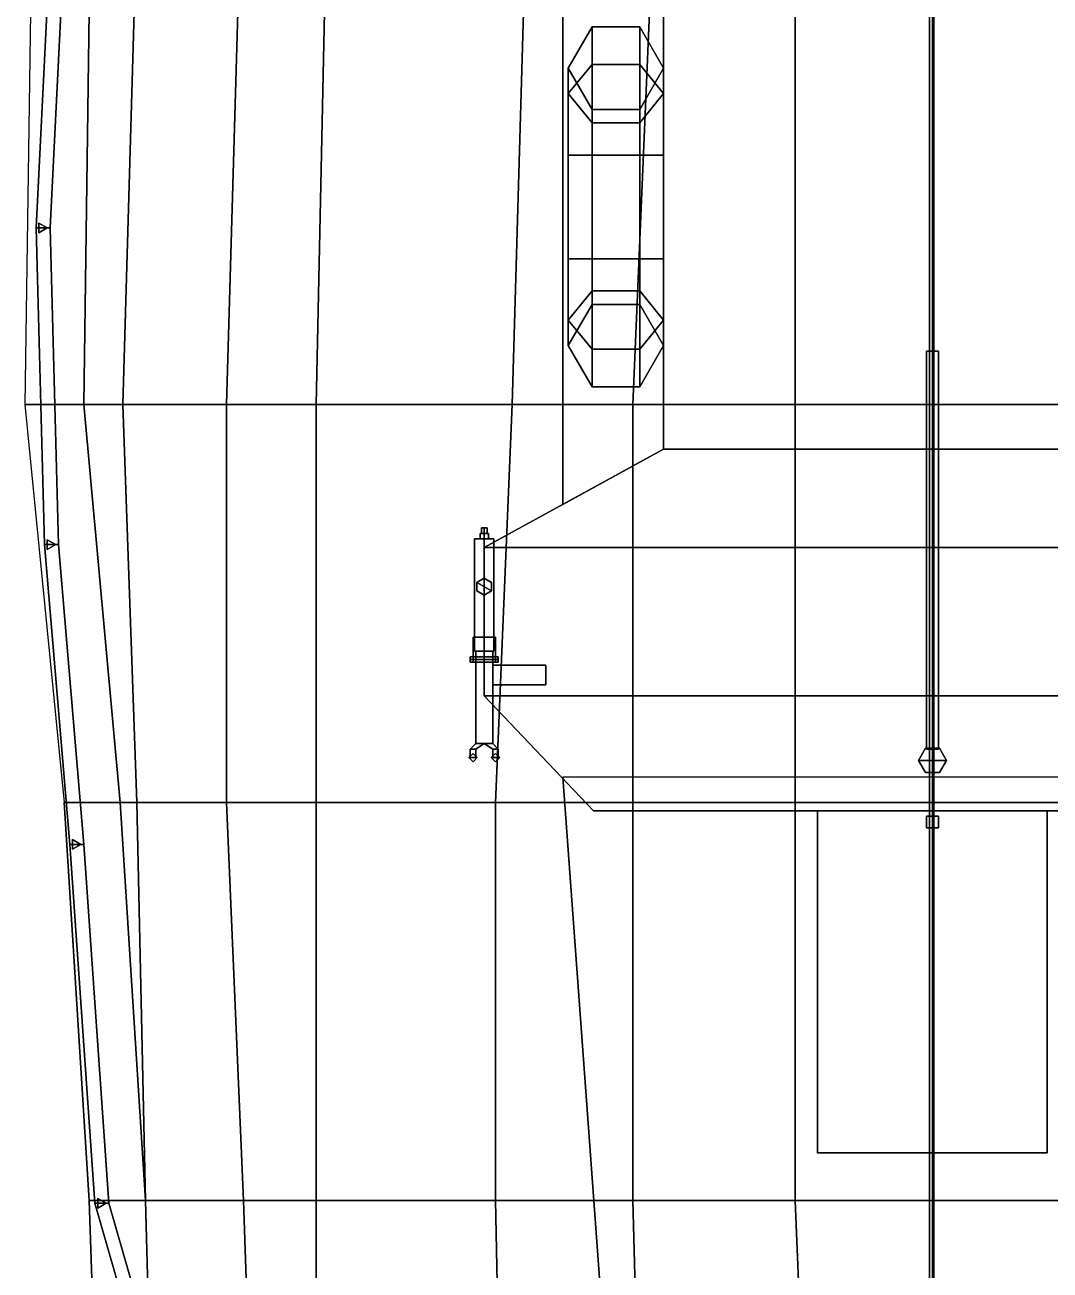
# Model space of a CAD drawing. Header units: millimetres. Extents: x -3.2 to 17.4, y -17.6 to 52.8.
# Drawn here: x -3.24 to 0.42, y -2.979 to 1.464 of the extents above; entities that cross this region are included whole.
import ezdxf

# ---------------------------------------------------------------- set-up
doc = ezdxf.new("R2010")
doc.units = ezdxf.units.MM
for name, color, linetype in [('barrel', 1, 'Continuous'), ('hull2', 7, 'Continuous'), ('mount', 5, 'Continuous')]:
    doc.layers.add(name, color=color, linetype=linetype)

msp = doc.modelspace()

# ---------------------------------------------------------------- linework, layer by layer
for points in [[(-0.01, -1.16, 8.38), (0.005, -1.16, 8.39), (0.005, 17.52, 5.0087), (-0.01, 17.52, 5)], [(0.005, -1.16, 8.37), (-0.01, -1.16, 8.38), (-0.01, 17.52, 5), (0.005, 17.52, 4.9913)], [(0.005, -1.16, 8.39), (0.005, -1.16, 8.37), (0.005, 17.52, 4.9913), (0.005, 17.52, 5.0087)], [(0, -10.87, -0.6973), (0, 8.53, -1.19), (0, 8.53, -1.24), (0, -10.87, -1.47)], [(0, -10.87, -1.47), (0, 8.53, -1.24), (0, 8.53, -1.19), (0, -10.87, -0.6973)], [(-1.32, 2.28, 5.03), (-1.32, 2.28, 4.87), (-1.32, -0.2469, 4.87), (-1.32, -0.2469, 5.03)], [(-0.96, -0.05, 5.03), (-0.96, 2, 5.03), (-1.32, 2.28, 5.03), (-1.32, -0.2469, 5.03)], [(-1.32, -0.2469, 4.87), (-1.32, 2.28, 4.87), (-0.96, 2, 4.87), (-0.96, -0.05, 4.87)], [(-0.96, 2, 5.03), (-0.96, 2, 2.49), (-0.96, -0.05, 2.42), (-0.96, -0.05, 5.03)], [(0.96, -0.05, 3.57), (0.96, 2, 3.57), (-0.96, 2, 3.57), (-0.96, -0.05, 3.57)], [(-0.96, 2, 5.03), (-0.96, -0.05, 5.03), (-0.96, -0.05, 3.57), (-0.96, 2, 3.57)], [(-3.24, 0.11, 2.45), (3.24, 0.11, 2.45), (3.22, 1.51, 2.48), (-3.22, 1.51, 2.48)], [(0, 1.51, -1.19), (0.49, 1.51, -1.11), (0.49, 0.11, -1.14), (0, 0.11, -1.19)], [(-1.3, 1.31, 3.09), (-1.215, 1.4572, 3.09), (-1.215, 1.3233, 2.7667), (-1.3, 1.2192, 2.8708)], [(-1.3, 1.2192, 4.3792), (-1.215, 1.3233, 4.4833), (-1.215, 1.4572, 4.16), (-1.3, 1.31, 4.16)], [(-1.215, 1.4572, 3.09), (-1.3, 1.31, 3.09), (-1.3, 1.31, 4.16), (-1.215, 1.4572, 4.16)], [(-1.215, 1.4572, 3.09), (-1.045, 1.4572, 3.09), (-1.045, 1.3233, 2.7667), (-1.215, 1.3233, 2.7667)], [(-1.215, 1.3233, 4.4833), (-1.045, 1.3233, 4.4833), (-1.045, 1.4572, 4.16), (-1.215, 1.4572, 4.16)], [(-1.045, 1.4572, 3.09), (-1.215, 1.4572, 3.09), (-1.215, 1.4572, 4.16), (-1.045, 1.4572, 4.16)], [(-1.045, 1.4572, 3.09), (-0.96, 1.31, 3.09), (-0.96, 1.2192, 2.8708), (-1.045, 1.3233, 2.7667)], [(-1.045, 1.3233, 4.4833), (-0.96, 1.2192, 4.3792), (-0.96, 1.31, 4.16), (-1.045, 1.4572, 4.16)], [(-0.96, 1.31, 3.09), (-1.045, 1.4572, 3.09), (-1.045, 1.4572, 4.16), (-0.96, 1.31, 4.16)], [(-1.3, 1.2192, 2.8708), (-1.215, 1.3233, 2.7667), (-1.215, 1, 2.6328), (-1.3, 1, 2.78)], [(-1.3, 1, 4.47), (-1.215, 1, 4.6172), (-1.215, 1.3233, 4.4833), (-1.3, 1.2192, 4.3792)], [(-1.215, 1.1628, 3.09), (-1.3, 1.31, 3.09), (-1.3, 1.2192, 2.8708), (-1.215, 1.1151, 2.9749)], [(-1.215, 1.1151, 4.2751), (-1.3, 1.2192, 4.3792), (-1.3, 1.31, 4.16), (-1.215, 1.1628, 4.16)], [(-1.3, 1.31, 3.09), (-1.215, 1.1628, 3.09), (-1.215, 1.1628, 4.16), (-1.3, 1.31, 4.16)], [(-1.215, 1.3233, 2.7667), (-1.045, 1.3233, 2.7667), (-1.045, 1, 2.6328), (-1.215, 1, 2.6328)], [(-1.215, 1, 4.6172), (-1.045, 1, 4.6172), (-1.045, 1.3233, 4.4833), (-1.215, 1.3233, 4.4833)], [(-1.045, 1.3233, 2.7667), (-0.96, 1.2192, 2.8708), (-0.96, 1, 2.78), (-1.045, 1, 2.6328)], [(-1.045, 1, 4.6172), (-0.96, 1, 4.47), (-0.96, 1.2192, 4.3792), (-1.045, 1.3233, 4.4833)], [(-0.96, 1.31, 3.09), (-1.045, 1.1628, 3.09), (-1.045, 1.1151, 2.9749), (-0.96, 1.2192, 2.8708)], [(-0.96, 1.2192, 4.3792), (-1.045, 1.1151, 4.2751), (-1.045, 1.1628, 4.16), (-0.96, 1.31, 4.16)], [(-1.045, 1.1628, 3.09), (-0.96, 1.31, 3.09), (-0.96, 1.31, 4.16), (-1.045, 1.1628, 4.16)], [(-1.215, 1.1151, 2.9749), (-1.3, 1.2192, 2.8708), (-1.3, 1, 2.78), (-1.215, 1, 2.9272)], [(-1.215, 1, 4.3228), (-1.3, 1, 4.47), (-1.3, 1.2192, 4.3792), (-1.215, 1.1151, 4.2751)], [(-0.96, 1.2192, 2.8708), (-1.045, 1.1151, 2.9749), (-1.045, 1, 2.9272), (-0.96, 1, 2.78)], [(-0.96, 1, 4.47), (-1.045, 1, 4.3228), (-1.045, 1.1151, 4.2751), (-0.96, 1.2192, 4.3792)], [(-1.045, 1.1628, 3.09), (-1.215, 1.1628, 3.09), (-1.215, 1.1151, 2.9749), (-1.045, 1.1151, 2.9749)], [(-1.045, 1.1151, 4.2751), (-1.215, 1.1151, 4.2751), (-1.215, 1.1628, 4.16), (-1.045, 1.1628, 4.16)], [(-1.215, 1.1628, 3.09), (-1.045, 1.1628, 3.09), (-1.045, 1.1628, 4.16), (-1.215, 1.1628, 4.16)], [(-1.045, 1.1151, 2.9749), (-1.215, 1.1151, 2.9749), (-1.215, 1, 2.9272), (-1.045, 1, 2.9272)], [(-1.045, 1, 4.3228), (-1.215, 1, 4.3228), (-1.215, 1.1151, 4.2751), (-1.045, 1.1151, 4.2751)], [(-1.3, 0.63, 4.47), (-1.215, 0.63, 4.6172), (-1.215, 1, 4.6172), (-1.3, 1, 4.47)], [(-1.215, 0.63, 4.3228), (-1.3, 0.63, 4.47), (-1.3, 1, 4.47), (-1.215, 1, 4.3228)], [(-1.3, 0.63, 2.78), (-1.215, 0.63, 2.9272), (-1.215, 1, 2.9272), (-1.3, 1, 2.78)], [(-1.215, 0.63, 2.6328), (-1.3, 0.63, 2.78), (-1.3, 1, 2.78), (-1.215, 1, 2.6328)], [(-1.215, 0.63, 4.6172), (-1.045, 0.63, 4.6172), (-1.045, 1, 4.6172), (-1.215, 1, 4.6172)], [(-1.045, 0.63, 4.3228), (-1.215, 0.63, 4.3228), (-1.215, 1, 4.3228), (-1.045, 1, 4.3228)], [(-1.215, 0.63, 2.9272), (-1.045, 0.63, 2.9272), (-1.045, 1, 2.9272), (-1.215, 1, 2.9272)], [(-1.045, 0.63, 2.6328), (-1.215, 0.63, 2.6328), (-1.215, 1, 2.6328), (-1.045, 1, 2.6328)], [(-1.045, 0.63, 4.6172), (-0.96, 0.63, 4.47), (-0.96, 1, 4.47), (-1.045, 1, 4.6172)], [(-0.96, 0.63, 4.47), (-1.045, 0.63, 4.3228), (-1.045, 1, 4.3228), (-0.96, 1, 4.47)], [(-1.045, 0.63, 2.9272), (-0.96, 0.63, 2.78), (-0.96, 1, 2.78), (-1.045, 1, 2.9272)], [(-0.96, 0.63, 2.78), (-1.045, 0.63, 2.6328), (-1.045, 1, 2.6328), (-0.96, 1, 2.78)], [(-1.215, 0.63, 2.9272), (-1.3, 0.63, 2.78), (-1.3, 0.4108, 2.8708), (-1.215, 0.5149, 2.9749)], [(-1.3, 0.63, 2.78), (-1.215, 0.63, 2.6328), (-1.215, 0.3067, 2.7667), (-1.3, 0.4108, 2.8708)], [(-1.215, 0.5149, 4.2751), (-1.3, 0.4108, 4.3792), (-1.3, 0.63, 4.47), (-1.215, 0.63, 4.3228)], [(-1.3, 0.4108, 4.3792), (-1.215, 0.3067, 4.4833), (-1.215, 0.63, 4.6172), (-1.3, 0.63, 4.47)], [(-1.045, 0.63, 2.9272), (-1.215, 0.63, 2.9272), (-1.215, 0.5149, 2.9749), (-1.045, 0.5149, 2.9749)], [(-1.215, 0.63, 2.6328), (-1.045, 0.63, 2.6328), (-1.045, 0.3067, 2.7667), (-1.215, 0.3067, 2.7667)], [(-1.045, 0.5149, 4.2751), (-1.215, 0.5149, 4.2751), (-1.215, 0.63, 4.3228), (-1.045, 0.63, 4.3228)], [(-1.215, 0.3067, 4.4833), (-1.045, 0.3067, 4.4833), (-1.045, 0.63, 4.6172), (-1.215, 0.63, 4.6172)], [(-0.96, 0.63, 2.78), (-1.045, 0.63, 2.9272), (-1.045, 0.5149, 2.9749), (-0.96, 0.4108, 2.8708)], [(-1.045, 0.63, 2.6328), (-0.96, 0.63, 2.78), (-0.96, 0.4108, 2.8708), (-1.045, 0.3067, 2.7667)], [(-0.96, 0.4108, 4.3792), (-1.045, 0.5149, 4.2751), (-1.045, 0.63, 4.3228), (-0.96, 0.63, 4.47)], [(-1.045, 0.3067, 4.4833), (-0.96, 0.4108, 4.3792), (-0.96, 0.63, 4.47), (-1.045, 0.63, 4.6172)], [(-1.215, 0.5149, 2.9749), (-1.3, 0.4108, 2.8708), (-1.3, 0.32, 3.09), (-1.215, 0.4672, 3.09)], [(-1.215, 0.4672, 4.16), (-1.3, 0.32, 4.16), (-1.3, 0.4108, 4.3792), (-1.215, 0.5149, 4.2751)], [(-1.045, 0.5149, 2.9749), (-1.215, 0.5149, 2.9749), (-1.215, 0.4672, 3.09), (-1.045, 0.4672, 3.09)], [(-1.045, 0.4672, 4.16), (-1.215, 0.4672, 4.16), (-1.215, 0.5149, 4.2751), (-1.045, 0.5149, 4.2751)], [(-0.96, 0.4108, 2.8708), (-1.045, 0.5149, 2.9749), (-1.045, 0.4672, 3.09), (-0.96, 0.32, 3.09)], [(-0.96, 0.32, 4.16), (-1.045, 0.4672, 4.16), (-1.045, 0.5149, 4.2751), (-0.96, 0.4108, 4.3792)], [(-1.215, 0.4672, 3.09), (-1.3, 0.32, 3.09), (-1.3, 0.32, 4.16), (-1.215, 0.4672, 4.16)], [(-1.045, 0.4672, 3.09), (-1.215, 0.4672, 3.09), (-1.215, 0.4672, 4.16), (-1.045, 0.4672, 4.16)], [(-0.96, 0.32, 3.09), (-1.045, 0.4672, 3.09), (-1.045, 0.4672, 4.16), (-0.96, 0.32, 4.16)], [(-1.3, 0.4108, 2.8708), (-1.215, 0.3067, 2.7667), (-1.215, 0.1728, 3.09), (-1.3, 0.32, 3.09)], [(-1.3, 0.32, 4.16), (-1.215, 0.1728, 4.16), (-1.215, 0.3067, 4.4833), (-1.3, 0.4108, 4.3792)], [(-1.045, 0.3067, 2.7667), (-0.96, 0.4108, 2.8708), (-0.96, 0.32, 3.09), (-1.045, 0.1728, 3.09)], [(-1.045, 0.1728, 4.16), (-0.96, 0.32, 4.16), (-0.96, 0.4108, 4.3792), (-1.045, 0.3067, 4.4833)], [(-1.3, 0.32, 3.09), (-1.215, 0.1728, 3.09), (-1.215, 0.1728, 4.16), (-1.3, 0.32, 4.16)], [(-1.045, 0.1728, 3.09), (-0.96, 0.32, 3.09), (-0.96, 0.32, 4.16), (-1.045, 0.1728, 4.16)], [(-1.215, 0.3067, 2.7667), (-1.045, 0.3067, 2.7667), (-1.045, 0.1728, 3.09), (-1.215, 0.1728, 3.09)], [(-1.215, 0.1728, 4.16), (-1.045, 0.1728, 4.16), (-1.045, 0.3067, 4.4833), (-1.215, 0.3067, 4.4833)], [(-0.0212, 0.3, 7.3588), (0.0212, 0.3, 7.3588), (0.0212, -1.12, 7.3588), (-0.0212, -1.12, 7.3588)], [(0.0212, 0.3, 7.4012), (-0.0212, 0.3, 7.4012), (-0.0212, -1.12, 7.4012), (0.0212, -1.12, 7.4012)], [(-0.0212, 0.3, 7.4012), (-0.0212, 0.3, 7.3588), (-0.0212, -1.12, 7.3588), (-0.0212, -1.12, 7.4012)], [(0.0212, 0.3, 7.3588), (-0.0212, 0.3, 7.3588), (-0.0212, 0.3, 7.4012), (0.0212, 0.3, 7.4012)], [(0.0212, 0.3, 7.3588), (0.0212, 0.3, 7.4012), (0.0212, -1.12, 7.4012), (0.0212, -1.12, 7.3588)], [(-1.215, 0.1728, 3.09), (-1.045, 0.1728, 3.09), (-1.045, 0.1728, 4.16), (-1.215, 0.1728, 4.16)], [(-3.1, -1.31, 2.26), (3.1, -1.31, 2.26), (3.24, 0.11, 2.45), (-3.24, 0.11, 2.45)], [(0.49, -1.31, -1.11), (0, -1.31, -1.19), (0, 0.11, -1.19), (0.49, 0.11, -1.14)], [(-0.96, -0.05, 5.03), (-0.96, -0.05, 2.42), (-1.6, -0.4, 2.38), (-1.6, -0.4, 5.03)], [(1.6, -0.4, 3.57), (0.96, -0.05, 3.57), (-0.96, -0.05, 3.57), (-1.6, -0.4, 3.57)], [(-1.6, -0.4, 5.03), (-1.6, -0.4, 2.38), (-1.6, -0.93, 2.31), (-1.6, -0.93, 5.03)], [(1.6, -0.93, 3.57), (1.6, -0.4, 3.57), (-1.6, -0.4, 3.57), (-1.6, -0.93, 3.57)], [(-1.6, -0.93, 5.03), (-1.6, -0.93, 2.31), (-1.21, -1.34, 2.25), (-1.21, -1.34, 5.03)], [(1.21, -1.34, 3.57), (1.6, -0.93, 3.57), (-1.6, -0.93, 3.57), (-1.21, -1.34, 3.57)], [(-0.025, -1.1167, 5.03), (-0.05, -1.16, 5.03), (-0.05, -1.16, 9.32), (-0.025, -1.1167, 9.32)], [(0.025, -1.1167, 9.32), (-0.025, -1.1167, 9.32), (-0.05, -1.16, 9.32), (0.05, -1.16, 9.32)], [(0.025, -1.1167, 5.03), (-0.025, -1.1167, 5.03), (-0.025, -1.1167, 9.32), (0.025, -1.1167, 9.32)], [(0.05, -1.16, 5.03), (0.025, -1.1167, 5.03), (0.025, -1.1167, 9.32), (0.05, -1.16, 9.32)], [(-0.05, -1.16, 5.03), (-0.025, -1.2033, 5.03), (-0.025, -1.2033, 9.32), (-0.05, -1.16, 9.32)], [(0.05, -1.16, 9.32), (-0.05, -1.16, 9.32), (-0.025, -1.2033, 9.32), (0.025, -1.2033, 9.32)], [(0.005, -3.81, 6), (-0.01, -3.81, 6.01), (-0.01, -1.16, 8.19), (0.005, -1.16, 8.18)], [(-0.01, -3.81, 6.01), (0.005, -3.81, 6.02), (0.005, -1.16, 8.2), (-0.01, -1.16, 8.19)], [(0.005, -3.81, 6.02), (0.005, -3.81, 6), (0.005, -1.16, 8.18), (0.005, -1.16, 8.2)], [(0.025, -1.2033, 5.03), (0.05, -1.16, 5.03), (0.05, -1.16, 9.32), (0.025, -1.2033, 9.32)], [(-1.32, -1.22, 3.06), (-1.32, -1.22, 2.22), (-0.91, -6.81, 2.06), (-0.91, -6.81, 2.99)], [(0.91, -6.81, 2.99), (1.32, -1.22, 3.06), (-1.32, -1.22, 3.06), (-0.91, -6.81, 2.99)], [(-0.025, -1.2033, 5.03), (0.025, -1.2033, 5.03), (0.025, -1.2033, 9.32), (-0.025, -1.2033, 9.32)], [(0, -1.4, 8.17), (0, -1.2, 8.17), (0, -1.2, 8.33), (0, -1.4, 8.33)], [(0, -1.4, 8.33), (0, -1.2, 8.33), (0, -1.2, 8.17), (0, -1.4, 8.17)], [(-3.1, -1.31, 2.26), (-2.9, -1.31, 0.12), (-2.81, -2.73, 0.12), (-3.01, -2.73, 2.2)], [(-3.01, -2.73, 2.2), (3.01, -2.73, 2.2), (3.1, -1.31, 2.26), (-3.1, -1.31, 2.26)], [(-2.9, -1.31, 0.12), (-2.84, -1.31, 0.09), (-2.81, -2.73, 0.12)], [(-2.84, -1.31, 0.09), (-2.52, -1.31, -0.03), (-2.46, -2.73, -0.03), (-2.81, -2.73, 0.12)], [(-2.52, -1.31, -0.03), (-2.2, -1.31, -0.16), (-2.2, -2.73, -0.16), (-2.46, -2.73, -0.03)], [(-2.2, -1.31, -0.16), (-1.56, -1.31, -0.63), (-1.56, -2.73, -0.59), (-2.2, -2.73, -0.16)], [(-1.56, -1.31, -0.63), (-1.07, -1.31, -0.93), (-1.07, -2.73, -0.89), (-1.56, -2.73, -0.59)], [(-1.07, -1.31, -0.93), (-0.49, -1.31, -1.11), (-0.49, -2.73, -1.08), (-1.07, -2.73, -0.89)], [(0, -2.73, -1.19), (-0.49, -2.73, -1.08), (-0.49, -1.31, -1.11), (0, -1.31, -1.19)], [(-1.21, -1.34, 5.03), (-1.21, -1.34, 2.25), (1.21, -1.34, 2.25), (1.21, -1.34, 5.03)], [(1.21, -1.34, 5.03), (1.21, -1.34, 2.25), (-1.21, -1.34, 2.25), (-1.21, -1.34, 5.03)], [(-0.41, -1.34, 4.4), (-0.41, -1.34, 3.05), (-0.41, -2.56, 3.04), (-0.41, -2.56, 4.4)], [(0.41, -2.56, 4.4), (0.41, -1.34, 4.4), (-0.41, -1.34, 4.4), (-0.41, -2.56, 4.4)], [(0.0212, -1.3588, 8.33), (-0.0212, -1.3588, 8.33), (-0.0212, -1.3588, 11.79), (0.0212, -1.3588, 11.79)], [(-0.0212, -1.3588, 8.33), (-0.0212, -1.4012, 8.33), (-0.0212, -1.4012, 11.79), (-0.0212, -1.3588, 11.79)], [(0.0212, -1.3588, 11.79), (-0.0212, -1.3588, 11.79), (-0.0212, -1.4012, 11.79), (0.0212, -1.4012, 11.79)], [(0.0212, -1.4012, 8.33), (-0.0212, -1.4012, 8.33), (-0.0212, -1.3588, 8.33), (0.0212, -1.3588, 8.33)], [(0.0212, -1.4012, 8.33), (0.0212, -1.3588, 8.33), (0.0212, -1.3588, 11.79), (0.0212, -1.4012, 11.79)], [(0.41, -2.56, 3.04), (0.41, -1.34, 3.05), (0.41, -1.34, 4.4), (0.41, -2.56, 4.4)], [(-0.0212, -1.4012, 8.33), (0.0212, -1.4012, 8.33), (0.0212, -1.4012, 11.79), (-0.0212, -1.4012, 11.79)], [(-0.41, -2.56, 4.4), (-0.41, -2.56, 3.04), (0.41, -2.56, 3.04), (0.41, -2.56, 4.4)], [(-3.01, -2.73, 2.2), (-2.81, -2.73, 0.12), (-2.77, -4.2, 0.12), (-2.96, -4.2, 2.16)], [(-2.96, -4.2, 2.16), (2.96, -4.2, 2.16), (3.01, -2.73, 2.2), (-3.01, -2.73, 2.2)], [(-2.81, -2.73, 0.12), (-2.46, -2.73, -0.03), (-2.41, -4.2, -0.03), (-2.77, -4.2, 0.12)], [(-2.46, -2.73, -0.03), (-2.2, -2.73, -0.16), (-2.2, -4.2, -0.16), (-2.41, -4.2, -0.03)], [(-2.2, -2.73, -0.16), (-1.56, -2.73, -0.59), (-1.53, -4.2, -0.59), (-2.2, -4.2, -0.16)], [(-1.56, -2.73, -0.59), (-1.07, -2.73, -0.89), (-1.03, -4.2, -0.86), (-1.53, -4.2, -0.59)], [(-1.07, -2.73, -0.89), (-0.49, -2.73, -1.08), (-0.43, -4.2, -1), (-1.03, -4.2, -0.86)], [(0, -4.2, -1.07), (-0.43, -4.2, -1), (-0.49, -2.73, -1.08), (0, -2.73, -1.19)]]:
    msp.add_3dface(points)
at = {"color": 1}
for points in [[(-1.6, -0.4, 3.57), (-0.96, -0.05, 3.57), (-0.96, -0.05, 5.03), (-1.6, -0.4, 5.03)], [(-1.6, -0.93, 3.57), (-1.6, -0.4, 3.57), (-1.6, -0.4, 5.03), (-1.6, -0.93, 5.03)], [(-1.21, -1.34, 3.57), (-1.6, -0.93, 3.57), (-1.6, -0.93, 5.03), (-1.21, -1.34, 5.03)]]:
    msp.add_3dface(points, dxfattribs=at)
at = {"layer": 'barrel'}
for points in [[(-1.6, -0.35, 5.185), (-1.615, -0.35, 5.17), (-1.615, -0.37, 5.17), (-1.6, -0.37, 5.185)], [(-1.615, -0.35, 5.17), (-1.6, -0.35, 5.155), (-1.6, -0.37, 5.155), (-1.615, -0.37, 5.17)], [(-1.6, -0.35, 5.155), (-1.615, -0.35, 5.17), (-1.6, -0.35, 5.185), (-1.585, -0.35, 5.17)], [(-1.6, -0.33, 5.18), (-1.61, -0.33, 5.17), (-1.61, -0.35, 5.17), (-1.6, -0.35, 5.18)], [(-1.61, -0.33, 5.17), (-1.6, -0.33, 5.16), (-1.6, -0.35, 5.16), (-1.61, -0.35, 5.17)], [(-1.6, -0.33, 5.16), (-1.61, -0.33, 5.17), (-1.6, -0.33, 5.18), (-1.59, -0.33, 5.17)], [(-1.59, -0.33, 5.17), (-1.6, -0.33, 5.18), (-1.6, -0.35, 5.18), (-1.59, -0.35, 5.17)], [(-1.6, -0.33, 5.16), (-1.59, -0.33, 5.17), (-1.59, -0.35, 5.17), (-1.6, -0.35, 5.16)], [(-1.585, -0.35, 5.17), (-1.6, -0.35, 5.185), (-1.6, -0.37, 5.185), (-1.585, -0.37, 5.17)], [(-1.6, -0.35, 5.155), (-1.585, -0.35, 5.17), (-1.585, -0.37, 5.17), (-1.6, -0.37, 5.155)], [(-1.6346, -0.77, 5.17), (-1.6346, -0.77, 5.21), (-1.6346, -0.37, 5.21), (-1.6346, -0.37, 5.17)], [(-1.6346, -0.77, 5.21), (-1.6, -0.77, 5.23), (-1.6, -0.37, 5.23), (-1.6346, -0.37, 5.21)], [(-1.6, -0.77, 5.15), (-1.6346, -0.77, 5.17), (-1.6346, -0.37, 5.17), (-1.6, -0.37, 5.15)], [(-1.6346, -0.37, 5.17), (-1.6346, -0.37, 5.21), (-1.6, -0.37, 5.23), (-1.6, -0.37, 5.15)], [(-1.6, -0.77, 5.23), (-1.5654, -0.77, 5.21), (-1.5654, -0.37, 5.21), (-1.6, -0.37, 5.23)], [(-1.5654, -0.77, 5.17), (-1.6, -0.77, 5.15), (-1.6, -0.37, 5.15), (-1.5654, -0.37, 5.17)], [(-1.6, -0.37, 5.15), (-1.6, -0.37, 5.23), (-1.5654, -0.37, 5.21), (-1.5654, -0.37, 5.17)], [(-1.5654, -0.77, 5.21), (-1.5654, -0.77, 5.17), (-1.5654, -0.37, 5.17), (-1.5654, -0.37, 5.21)], [(-1.6, -0.51, 5.21), (-1.626, -0.525, 5.21), (-1.626, -0.525, 5.24), (-1.6, -0.51, 5.24)], [(-1.574, -0.525, 5.24), (-1.6, -0.51, 5.24), (-1.626, -0.525, 5.24), (-1.574, -0.555, 5.24)], [(-1.626, -0.525, 5.21), (-1.626, -0.555, 5.21), (-1.626, -0.555, 5.24), (-1.626, -0.525, 5.24)], [(-1.574, -0.555, 5.24), (-1.626, -0.525, 5.24), (-1.626, -0.555, 5.24), (-1.6, -0.57, 5.24)], [(-1.574, -0.525, 5.21), (-1.6, -0.51, 5.21), (-1.6, -0.51, 5.24), (-1.574, -0.525, 5.24)], [(-1.574, -0.555, 5.21), (-1.574, -0.525, 5.21), (-1.574, -0.525, 5.24), (-1.574, -0.555, 5.24)], [(-1.626, -0.555, 5.21), (-1.6, -0.57, 5.21), (-1.6, -0.57, 5.24), (-1.626, -0.555, 5.24)], [(-1.6, -0.57, 5.21), (-1.574, -0.555, 5.21), (-1.574, -0.555, 5.24), (-1.6, -0.57, 5.24)], [(-1.65, -0.79, 5.13), (-1.65, -0.8, 5.14), (-1.55, -0.8, 5.14), (-1.55, -0.79, 5.13)], [(-1.65, -0.8, 5.12), (-1.65, -0.79, 5.13), (-1.55, -0.79, 5.13), (-1.55, -0.8, 5.12)], [(-1.65, -0.8, 5.12), (-1.65, -0.81, 5.13), (-1.65, -0.8, 5.14), (-1.65, -0.79, 5.13)], [(-1.6346, -0.77, 5.21), (-1.6346, -0.77, 5.17), (-1.6, -0.77, 5.15), (-1.6, -0.77, 5.23)], [(-1.57, -0.77, 5.21), (-1.63, -0.77, 5.21), (-1.63, -1.1, 5.21), (-1.57, -1.1, 5.21)], [(-1.57, -1.1, 5.09), (-1.63, -1.1, 5.09), (-1.63, -0.77, 5.09), (-1.57, -0.77, 5.09)], [(-1.63, -0.77, 5.09), (-1.63, -0.77, 5.21), (-1.57, -0.77, 5.21), (-1.57, -0.77, 5.09)], [(-1.63, -1.1, 5.09), (-1.63, -1.1, 5.21), (-1.63, -0.77, 5.21), (-1.63, -0.77, 5.09)], [(-1.6, -0.77, 5.23), (-1.6, -0.77, 5.15), (-1.5654, -0.77, 5.17), (-1.5654, -0.77, 5.21)], [(-1.57, -0.77, 5.09), (-1.57, -0.77, 5.21), (-1.57, -1.1, 5.21), (-1.57, -1.1, 5.09)], [(-1.55, -0.79, 5.13), (-1.55, -0.8, 5.14), (-1.55, -0.81, 5.13), (-1.55, -0.8, 5.12)], [(-1.65, -0.8, 5.14), (-1.65, -0.81, 5.13), (-1.55, -0.81, 5.13), (-1.55, -0.8, 5.14)], [(-1.65, -0.81, 5.13), (-1.65, -0.8, 5.12), (-1.55, -0.8, 5.12), (-1.55, -0.81, 5.13)], [(-1.57, -0.82, 5.21), (-1.57, -0.89, 5.21), (-1.38, -0.89, 5.21), (-1.38, -0.82, 5.21)], [(-1.38, -0.82, 5.05), (-1.38, -0.89, 5.05), (-1.57, -0.89, 5.05), (-1.57, -0.82, 5.05)], [(-1.57, -0.82, 5.05), (-1.57, -0.82, 5.21), (-1.38, -0.82, 5.21), (-1.38, -0.82, 5.05)], [(-1.57, -0.89, 5.05), (-1.57, -0.89, 5.21), (-1.57, -0.82, 5.21), (-1.57, -0.82, 5.05)], [(-1.38, -0.82, 5.21), (-1.38, -0.89, 5.21), (-1.38, -0.89, 5.05), (-1.38, -0.82, 5.05)], [(-1.38, -0.89, 5.05), (-1.38, -0.89, 5.21), (-1.57, -0.89, 5.21), (-1.57, -0.89, 5.05)], [(-1.63, -1.12, 5.19), (-1.65, -1.12, 5.19), (-1.63, -1.1, 5.19), (-1.6, -1.1, 5.19)], [(-1.65, -1.12, 5.19), (-1.63, -1.12, 5.19), (-1.6, -1.1, 5.19), (-1.63, -1.1, 5.19)], [(-1.65, -1.12, 5.09), (-1.63, -1.12, 5.09), (-1.6, -1.1, 5.09), (-1.63, -1.1, 5.09)], [(-1.63, -1.12, 5.09), (-1.65, -1.12, 5.09), (-1.63, -1.1, 5.09), (-1.6, -1.1, 5.09)], [(-1.57, -1.1, 5.21), (-1.63, -1.1, 5.21), (-1.63, -1.1, 5.09), (-1.57, -1.1, 5.09)], [(-1.57, -1.12, 5.19), (-1.55, -1.12, 5.19), (-1.57, -1.1, 5.19), (-1.6, -1.1, 5.19)], [(-1.55, -1.12, 5.19), (-1.57, -1.12, 5.19), (-1.6, -1.1, 5.19), (-1.57, -1.1, 5.19)], [(-1.57, -1.12, 5.09), (-1.55, -1.12, 5.09), (-1.57, -1.1, 5.09), (-1.6, -1.1, 5.09)], [(-1.55, -1.12, 5.09), (-1.57, -1.12, 5.09), (-1.6, -1.1, 5.09), (-1.57, -1.1, 5.09)], [(-1.64, -1.135, 5.19), (-1.655, -1.15, 5.19), (-1.64, -1.165, 5.19), (-1.625, -1.15, 5.19)], [(-1.625, -1.15, 5.09), (-1.64, -1.165, 5.09), (-1.655, -1.15, 5.09), (-1.64, -1.135, 5.09)], [(-1.64, -1.135, 5.09), (-1.655, -1.15, 5.09), (-1.655, -1.15, 5.19), (-1.64, -1.135, 5.19)], [(-1.655, -1.15, 5.09), (-1.64, -1.165, 5.09), (-1.64, -1.165, 5.19), (-1.655, -1.15, 5.19)], [(-1.65, -1.15, 5.19), (-1.63, -1.15, 5.19), (-1.63, -1.12, 5.19), (-1.65, -1.12, 5.19)], [(-1.63, -1.15, 5.19), (-1.65, -1.15, 5.19), (-1.65, -1.12, 5.19), (-1.63, -1.12, 5.19)], [(-1.65, -1.15, 5.09), (-1.63, -1.15, 5.09), (-1.63, -1.12, 5.09), (-1.65, -1.12, 5.09)], [(-1.63, -1.15, 5.09), (-1.65, -1.15, 5.09), (-1.65, -1.12, 5.09), (-1.63, -1.12, 5.09)], [(-1.625, -1.15, 5.09), (-1.64, -1.135, 5.09), (-1.64, -1.135, 5.19), (-1.625, -1.15, 5.19)], [(-1.64, -1.165, 5.09), (-1.625, -1.15, 5.09), (-1.625, -1.15, 5.19), (-1.64, -1.165, 5.19)], [(-1.56, -1.135, 5.19), (-1.575, -1.15, 5.19), (-1.56, -1.165, 5.19), (-1.545, -1.15, 5.19)], [(-1.545, -1.15, 5.09), (-1.56, -1.165, 5.09), (-1.575, -1.15, 5.09), (-1.56, -1.135, 5.09)], [(-1.56, -1.135, 5.09), (-1.575, -1.15, 5.09), (-1.575, -1.15, 5.19), (-1.56, -1.135, 5.19)], [(-1.575, -1.15, 5.09), (-1.56, -1.165, 5.09), (-1.56, -1.165, 5.19), (-1.575, -1.15, 5.19)], [(-1.57, -1.15, 5.19), (-1.55, -1.15, 5.19), (-1.55, -1.12, 5.19), (-1.57, -1.12, 5.19)], [(-1.55, -1.15, 5.19), (-1.57, -1.15, 5.19), (-1.57, -1.12, 5.19), (-1.55, -1.12, 5.19)], [(-1.55, -1.15, 5.09), (-1.57, -1.15, 5.09), (-1.57, -1.12, 5.09), (-1.55, -1.12, 5.09)], [(-1.57, -1.15, 5.09), (-1.55, -1.15, 5.09), (-1.55, -1.12, 5.09), (-1.57, -1.12, 5.09)], [(-1.545, -1.15, 5.09), (-1.56, -1.135, 5.09), (-1.56, -1.135, 5.19), (-1.545, -1.15, 5.19)], [(-1.56, -1.165, 5.09), (-1.545, -1.15, 5.09), (-1.545, -1.15, 5.19), (-1.56, -1.165, 5.19)]]:
    msp.add_3dface(points, dxfattribs=at)
at = {"layer": 'hull2'}
for points in [[(-3.2, 0.74, 3.13), (-3.16, 1.53, 3.13), (-3.11, 1.53, 3.13), (-3.15, 0.74, 3.13)], [(-3.15, 0.74, 3.13), (-3.11, 1.53, 3.13), (-3.16, 1.53, 3.13), (-3.2, 0.74, 3.13)], [(-3.24, 0.11, 2.45), (-3.03, 0.11, 0.25), (-3.01, 1.51, 0.35), (-3.22, 1.51, 2.48)], [(-3.03, 0.11, 0.25), (-2.89, 0.11, 0.23), (-2.85, 1.51, 0.33), (-3.01, 1.51, 0.35)], [(-2.89, 0.11, 0.23), (-2.52, 0.11, 0.1), (-2.48, 1.51, 0.17), (-2.85, 1.51, 0.33)], [(-2.52, 0.11, 0.1), (-2.2, 0.11, -0.1), (-2.17, 1.51, -0.01), (-2.48, 1.51, 0.17)], [(-2.2, 0.11, -0.1), (-1.5, 0.11, -0.63), (-1.46, 1.51, -0.63), (-2.17, 1.51, -0.01)], [(-1.5, 0.11, -0.63), (-1.07, 0.11, -0.93), (-1.01, 1.51, -0.93), (-1.46, 1.51, -0.63)], [(-1.07, 0.11, -0.93), (-0.49, 0.11, -1.14), (-0.49, 1.51, -1.11), (-1.01, 1.51, -0.93)], [(0, 1.51, -1.19), (-0.49, 1.51, -1.11), (-0.49, 0.11, -1.14), (0, 0.11, -1.19)], [(-3.19, 0.7573, 2.46), (-3.16, 0.74, 2.46), (-3.16, 0.74, 3.13), (-3.19, 0.7573, 3.13)], [(-3.19, 0.7227, 2.46), (-3.19, 0.7573, 2.46), (-3.19, 0.7573, 3.13), (-3.19, 0.7227, 3.13)], [(-3.12, -0.39, 3.08), (-3.15, 0.74, 3.13), (-3.2, 0.74, 3.13), (-3.17, -0.39, 3.08)], [(-3.17, -0.39, 3.08), (-3.2, 0.74, 3.13), (-3.15, 0.74, 3.13), (-3.12, -0.39, 3.08)], [(-3.16, 0.74, 2.46), (-3.19, 0.7227, 2.46), (-3.19, 0.7227, 3.13), (-3.16, 0.74, 3.13)], [(-3.1, -1.31, 2.26), (-2.9, -1.31, 0.12), (-3.03, 0.11, 0.25), (-3.24, 0.11, 2.45)], [(-2.9, -1.31, 0.12), (-2.84, -1.31, 0.09), (-2.89, 0.11, 0.23), (-3.03, 0.11, 0.25)], [(-2.84, -1.31, 0.09), (-2.52, -1.31, -0.03), (-2.52, 0.11, 0.1), (-2.89, 0.11, 0.23)], [(-2.52, -1.31, -0.03), (-2.2, -1.31, -0.16), (-2.2, 0.11, -0.1), (-2.52, 0.11, 0.1)], [(-2.2, -1.31, -0.16), (-1.56, -1.31, -0.63), (-1.5, 0.11, -0.63), (-2.2, 0.11, -0.1)], [(-1.56, -1.31, -0.63), (-1.07, -1.31, -0.93), (-1.07, 0.11, -0.93), (-1.5, 0.11, -0.63)], [(-1.07, -1.31, -0.93), (-0.49, -1.31, -1.11), (-0.49, 0.11, -1.14), (-1.07, 0.11, -0.93)], [(-0.49, -1.31, -1.11), (0, -1.31, -1.19), (0, 0.11, -1.19), (-0.49, 0.11, -1.14)], [(-3.08, -1.46, 3.08), (-3.17, -0.39, 3.08), (-3.12, -0.39, 3.08), (-3.03, -1.46, 3.08)], [(-3.03, -1.46, 3.08), (-3.12, -0.39, 3.08), (-3.17, -0.39, 3.08), (-3.08, -1.46, 3.08)], [(-3.16, -0.4073, 2.38), (-3.16, -0.3727, 2.38), (-3.16, -0.3727, 3.08), (-3.16, -0.4073, 3.08)], [(-3.16, -0.3727, 2.38), (-3.13, -0.39, 2.38), (-3.13, -0.39, 3.08), (-3.16, -0.3727, 3.08)], [(-3.13, -0.39, 2.38), (-3.16, -0.4073, 2.38), (-3.16, -0.4073, 3.08), (-3.13, -0.39, 3.08)], [(0, -2.73, -1.19), (0.49, -2.73, -1.08), (0.49, -1.31, -1.11), (0, -1.31, -1.19)], [(-2.99, -2.74, 3.02), (-3.08, -1.46, 3.08), (-3.03, -1.46, 3.08), (-2.94, -2.74, 3.02)], [(-2.94, -2.74, 3.02), (-3.03, -1.46, 3.08), (-3.08, -1.46, 3.08), (-2.99, -2.74, 3.02)], [(-3.07, -1.4773, 2.25), (-3.07, -1.4427, 2.25), (-3.07, -1.4427, 3.08), (-3.07, -1.4773, 3.08)], [(-3.07, -1.4427, 2.25), (-3.04, -1.46, 2.25), (-3.04, -1.46, 3.08), (-3.07, -1.4427, 3.08)], [(-3.04, -1.46, 2.25), (-3.07, -1.4773, 2.25), (-3.07, -1.4773, 3.08), (-3.04, -1.46, 3.08)], [(-2.53, -4.34, 2.98), (-2.99, -2.74, 3.02), (-2.94, -2.74, 3.02), (-2.48, -4.34, 2.98)], [(-2.48, -4.34, 2.98), (-2.94, -2.74, 3.02), (-2.99, -2.74, 3.02), (-2.53, -4.34, 2.98)], [(-2.98, -2.7227, 2.19), (-2.95, -2.74, 2.19), (-2.95, -2.74, 3.02), (-2.98, -2.7227, 3.02)], [(-2.98, -2.7573, 2.19), (-2.98, -2.7227, 2.19), (-2.98, -2.7227, 3.02), (-2.98, -2.7573, 3.02)], [(-2.95, -2.74, 2.19), (-2.98, -2.7573, 2.19), (-2.98, -2.7573, 3.02), (-2.95, -2.74, 3.02)], [(0, -4.2, -1.07), (0.43, -4.2, -1), (0.49, -2.73, -1.08), (0, -2.73, -1.19)]]:
    msp.add_3dface(points, dxfattribs=at)
at = {"layer": 'mount'}
for points in [[(-1.64, -0.79, 5.03), (-1.56, -0.79, 5.03), (-1.56, -0.72, 5.03), (-1.64, -0.72, 5.03)], [(-1.56, -0.79, 5.03), (-1.64, -0.79, 5.03), (-1.64, -0.72, 5.03), (-1.56, -0.72, 5.03)], [(-1.64, -0.81, 5.11), (-1.64, -0.79, 5.03), (-1.64, -0.72, 5.03), (-1.64, -0.8, 5.14)], [(-1.64, -0.79, 5.03), (-1.64, -0.81, 5.11), (-1.64, -0.8, 5.14), (-1.64, -0.72, 5.03)], [(-1.56, -0.79, 5.03), (-1.56, -0.81, 5.11), (-1.56, -0.8, 5.14), (-1.56, -0.72, 5.03)], [(-1.56, -0.81, 5.11), (-1.56, -0.79, 5.03), (-1.56, -0.72, 5.03), (-1.56, -0.8, 5.14)]]:
    msp.add_3dface(points, dxfattribs=at)

doc.saveas('drawing.dxf')
